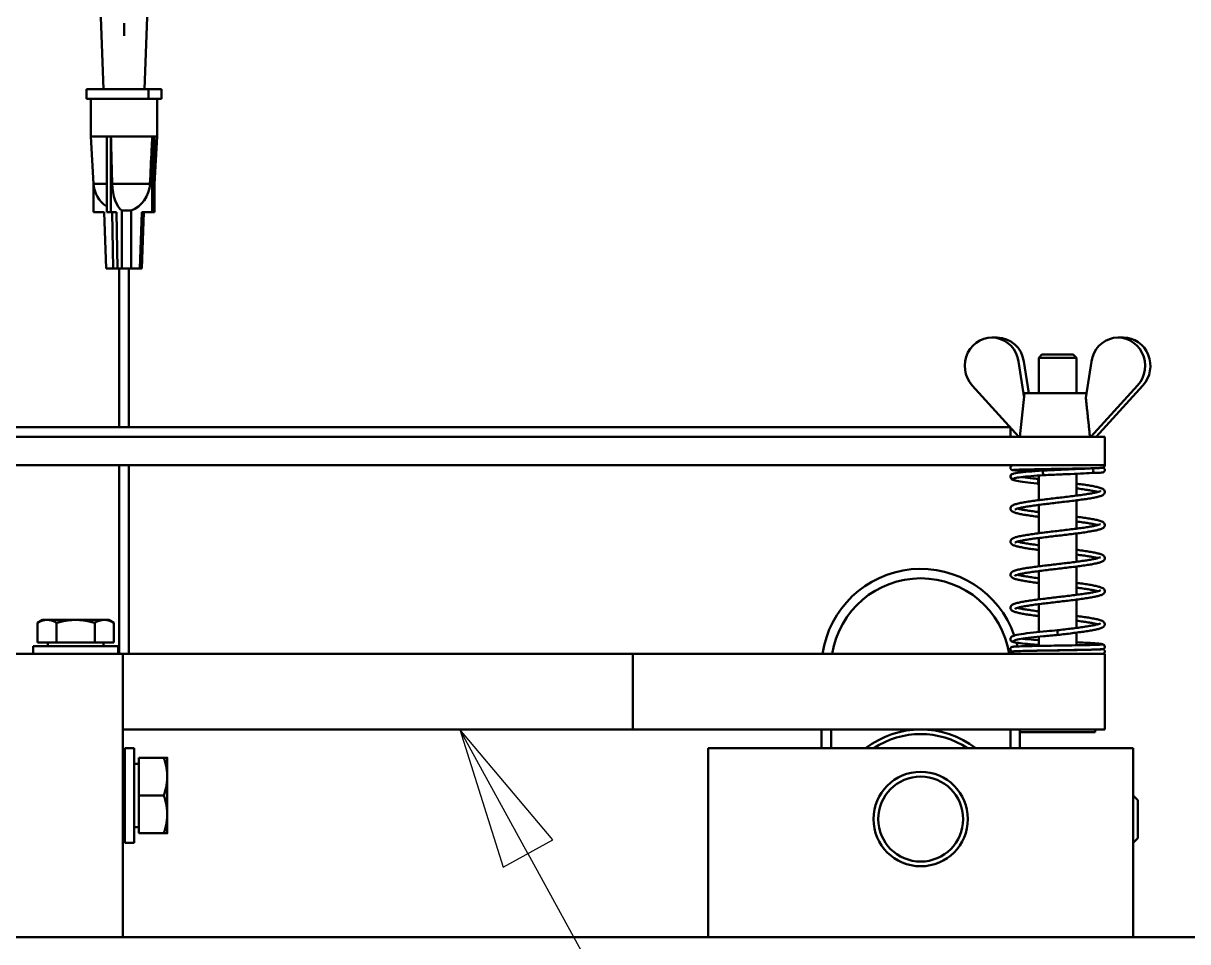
# Model space of a CAD drawing. Header units: millimetres. Extents: x -1328 to 2520, y -765 to 1782.
# Drawn here: x 613.6 to 737, y 1127.5 to 1224.7 of the extents above; entities that cross this region are included whole.
import ezdxf

# ---------------------------------------------------------------- set-up
doc = ezdxf.new("R2010")
doc.units = ezdxf.units.MM
doc.header["$LTSCALE"] = 6
doc.layers.add('Symbol (ISO)', color=7, linetype='Continuous', lineweight=25)
doc.layers.add('Visible (ISO)', color=7, linetype='Continuous', lineweight=50)

# ---------------------------------------------------------------- blocks, each defined once
blk = doc.blocks.new('Balloon1')
at = {"layer": 'Symbol (ISO)'}
for p, q in [((111.179, 189.465), (109.976, 191.657)), ((111.617, 189.706), (109.976, 191.657)), ((109.976, 191.657), (110.741, 189.225)), ((110.741, 189.225), (111.617, 189.706)), ((111.179, 189.465), (121.194, 171.218))]:
    blk.add_line(p, q, dxfattribs=at)
at = {"layer": 'Symbol (ISO)', "flags": 128}
blk.add_lwpolyline([(111.617, 189.706), (109.976, 191.657), (110.741, 189.225), (111.617, 189.706)], dxfattribs=at)
at = {"layer": 'Symbol (ISO)'}
blk.add_solid([(111.617, 189.706), (109.976, 191.657), (110.741, 189.225), (111.617, 189.706)], dxfattribs=at)

msp = doc.modelspace()

# ---------------------------------------------------------------- linework, layer by layer
at = {"layer": 'Visible (ISO)'}
for p, q in [((622.1, 1217.74), (621.84, 1225.36)), ((626.46, 1217.74), (626.72, 1225.36)), ((624.28, 1224.73), (624.28, 1223.41)), ((620.55, 1217.74), (620.3, 1217.74)), ((620.3, 1217.74), (620.3, 1216.74)), ((626.1, 1217.74), (620.55, 1217.74)), ((626.88, 1217.74), (626.1, 1217.74)), ((628.26, 1217.74), (626.88, 1217.74)), ((626.88, 1217.74), (626.88, 1216.74)), ((628.26, 1217.74), (628.26, 1216.74)), ((620.55, 1216.74), (620.3, 1216.74)), ((626.1, 1216.74), (620.55, 1216.74)), ((620.78, 1212.74), (620.78, 1216.74)), ((626.88, 1216.74), (626.1, 1216.74)), ((628.26, 1216.74), (626.88, 1216.74)), ((627.78, 1212.74), (627.78, 1216.74)), ((620.78, 1212.74), (622.45, 1212.74)), ((621.04, 1207.74), (620.78, 1212.74)), ((622.45, 1212.74), (622.45, 1204.74)), ((622.45, 1212.74), (622.67, 1212.74)), ((622.67, 1212.74), (622.89, 1212.74)), ((622.89, 1212.74), (622.9, 1212.74)), ((622.89, 1212.74), (622.89, 1204.74)), ((622.9, 1212.74), (627.27, 1212.74)), ((627.27, 1212.74), (627.27, 1212.74)), ((627.27, 1212.74), (627.27, 1204.74)), ((627.27, 1212.74), (627.39, 1212.74)), ((627.39, 1212.74), (627.5, 1212.74)), ((627.5, 1212.74), (627.5, 1204.74)), ((627.5, 1212.74), (627.78, 1212.74)), ((627.52, 1207.74), (627.78, 1212.74)), ((621.04, 1207.74), (622.45, 1207.74)), ((623.02, 1207.74), (627.03, 1207.74)), ((627.5, 1207.74), (627.52, 1207.74)), ((621.06, 1207.59), (621.06, 1204.74)), ((621.06, 1204.74), (622.17, 1204.74)), ((622.17, 1204.74), (622.39, 1198.74)), ((622.45, 1204.74), (622.89, 1204.74)), ((622.89, 1204.74), (623.47, 1204.74)), ((623.02, 1204.74), (623.14, 1198.74)), ((623.47, 1204.74), (623.58, 1198.74)), ((625.03, 1204.9), (624.06, 1204.9)), ((624.06, 1204.9), (624.06, 1198.74)), ((625.03, 1204.9), (625.03, 1198.74)), ((626.16, 1204.74), (625.94, 1198.74)), ((627.27, 1204.74), (626.16, 1204.74)), ((626.39, 1204.74), (626.17, 1198.74)), ((627.27, 1204.74), (627.5, 1204.74)), ((623.14, 1198.74), (622.39, 1198.74)), ((623.14, 1198.74), (623.58, 1198.74)), ((624.06, 1198.74), (623.58, 1198.74)), ((623.78, 1198.74), (623.78, 1181.94)), ((624.06, 1198.74), (625.03, 1198.74)), ((624.78, 1198.74), (624.78, 1181.94)), ((625.03, 1198.74), (625.94, 1198.74)), ((625.94, 1198.74), (626.17, 1198.74)), ((716.78, 1191.44), (716.22, 1191.44)), ((729.59, 1191.44), (730.15, 1191.44)), ((721.53, 1189.64), (721.18, 1189.29)), ((725.18, 1189.29), (721.18, 1189.29)), ((721.18, 1185.54), (721.18, 1189.29)), ((721.53, 1189.64), (724.83, 1189.64)), ((724.83, 1189.64), (725.18, 1189.29)), ((725.18, 1185.54), (725.18, 1189.29)), ((719.05, 1188.91), (719.63, 1185.06)), ((720.12, 1185.54), (719.61, 1188.91)), ((726.76, 1188.91), (726.17, 1185.06)), ((719.08, 1180.94), (714.14, 1186.37)), ((719.68, 1185.54), (719.18, 1180.94)), ((726.24, 1185.54), (719.68, 1185.54)), ((726.72, 1180.94), (731.66, 1186.37)), ((732.22, 1186.37), (727.28, 1180.94)), ((508.19, 1181.94), (718.17, 1181.94)), ((718.18, 1180.94), (718.18, 1181.93)), ((498.18, 1180.94), (728.18, 1180.94)), ((728.18, 1177.94), (728.18, 1180.94)), ((498.18, 1177.94), (728.18, 1177.94)), ((623.78, 1177.94), (623.78, 1157.94)), ((624.78, 1177.94), (624.78, 1157.94)), ((721.18, 1177.33), (721.18, 1177.5)), ((725.18, 1177.51), (725.18, 1177.57)), ((725.18, 1174.7), (725.18, 1177.01)), ((721.18, 1174.22), (721.18, 1176.82)), ((721.18, 1170.71), (721.18, 1173.71)), ((725.18, 1171.2), (725.18, 1174.2)), ((725.18, 1167.7), (725.18, 1170.69)), ((721.18, 1167.21), (721.18, 1170.21)), ((725.18, 1164.19), (725.18, 1167.19)), ((721.18, 1163.71), (721.18, 1166.71)), ((725.18, 1160.69), (725.18, 1163.69)), ((721.18, 1160.25), (721.18, 1163.2)), ((615.66, 1161.54), (615.12, 1161.23)), ((615.12, 1159.14), (615.12, 1161.23)), ((616.13, 1161.54), (615.66, 1161.54)), ((619.16, 1161.54), (616.13, 1161.54)), ((617.14, 1159.14), (617.14, 1161.23)), ((622.19, 1161.54), (619.16, 1161.54)), ((621.18, 1159.14), (621.18, 1161.23)), ((622.66, 1161.54), (622.19, 1161.54)), ((622.66, 1161.54), (623.2, 1161.23)), ((623.2, 1159.14), (623.2, 1161.23)), ((721.18, 1158.78), (721.18, 1159.75)), ((723.15, 1160.44), (723.18, 1160.19)), ((723.18, 1160.19), (723.21, 1159.94)), ((725.18, 1158.85), (725.18, 1160.18)), ((623.66, 1158.74), (614.66, 1158.74)), ((614.66, 1158.74), (614.66, 1157.94)), ((617.14, 1159.14), (615.12, 1159.14)), ((616.21, 1159.14), (616.21, 1158.74)), ((621.18, 1159.14), (617.14, 1159.14)), ((623.2, 1159.14), (621.18, 1159.14)), ((622.11, 1159.14), (622.11, 1158.74)), ((623.66, 1158.74), (623.66, 1157.94)), ((725.18, 1158.35), (725.18, 1158.35)), ((624.16, 1157.94), (594.16, 1157.94)), ((624.16, 1157.94), (678.18, 1157.94)), ((624.16, 1127.94), (624.16, 1157.94)), ((678.18, 1157.94), (678.18, 1149.94)), ((678.18, 1157.94), (728.18, 1157.94)), ((721.18, 1158.28), (721.18, 1158.28)), ((728.18, 1149.94), (728.18, 1157.94)), ((678.18, 1149.94), (624.16, 1149.94)), ((678.18, 1149.94), (728.18, 1149.94)), ((698.18, 1149.94), (698.18, 1147.94)), ((699.18, 1147.94), (699.18, 1149.94)), ((718.18, 1149.94), (718.18, 1147.94)), ((719.18, 1149.64), (719.18, 1149.94)), ((727.18, 1149.64), (727.18, 1149.94)), ((727.18, 1149.64), (719.18, 1149.64)), ((719.18, 1147.94), (719.18, 1149.64)), ((624.36, 1137.94), (624.36, 1147.94)), ((625.36, 1147.94), (624.36, 1147.94)), ((625.36, 1137.94), (625.36, 1147.94)), ((686.18, 1147.94), (686.18, 1127.94)), ((731.18, 1147.94), (686.18, 1147.94)), ((731.18, 1127.94), (731.18, 1147.94)), ((625.86, 1146.29), (625.36, 1146.29)), ((625.86, 1146.94), (628.5, 1146.94)), ((625.86, 1142.94), (625.86, 1146.94)), ((628.86, 1144.94), (628.86, 1146.94)), ((624.36, 1145.22), (624.16, 1145.22)), ((628.86, 1140.94), (628.86, 1144.94)), ((625.86, 1138.94), (625.86, 1142.94)), ((625.86, 1142.94), (628.5, 1142.94)), ((731.67, 1142.45), (731.18, 1142.94)), ((731.67, 1142.45), (731.67, 1138.43)), ((624.36, 1140.66), (624.16, 1140.66)), ((628.86, 1138.94), (628.86, 1140.94)), ((625.86, 1139.59), (625.36, 1139.59)), ((625.86, 1138.94), (628.5, 1138.94)), ((625.36, 1137.94), (624.36, 1137.94)), ((731.67, 1138.43), (731.18, 1137.94)), ((421.18, 1127.94), (841.18, 1127.94))]:
    msp.add_line(p, q, dxfattribs=at)
for radius in [5, 4.5]:
    msp.add_circle((708.68, 1140.44), radius, dxfattribs=at)
for centre, radius, start, end in [((624.28, 1207.99), 3.25, 184.3692, 235.6795), ((624.28, 1207.99), 3.25, 353, 355.6308), ((708.68, 1156.44), 10.5, 19.1458, 171.7868), ((708.68, 1156.44), 9.5, 9.0847, 170.9153), ((708.68, 1156.44), 10.5, 12.5747, 14.781), ((708.68, 1140.44), 9.5, 52.1364, 127.8636), ((708.68, 1140.44), 9, 56.4427, 123.5573)]:
    msp.add_arc(centre, radius, start, end, dxfattribs=at)
for centre, major_axis, ratio, start_param, end_param in [((624.5, 1207.99), (0, -3.24), 0.459695, 4.788874, 5.979491), ((624.17, 1207.99), (0, -3.24), 0.888077, 0.303695, 1.494311), ((716.22, 1188.44), (0, 3), 0.95499, 4.870421, 8.614994), ((716.78, 1188.44), (0, 3), 0.95499, 4.870421, 6.283185), ((729.59, 1188.44), (0, 3), 0.95499, 3.951376, 7.69595), ((730.15, 1188.44), (0, 3), 0.95499, 3.951376, 6.283185), ((718.45, 1176.74), (-0.21, 0.135), 0.990356, 6.025204, 6.858199), ((721.7, 1177.11), (-0.031, 0.248), 0.309856, 6.258724, 7.815713), ((721.7, 1177.11), (0.031, -0.248), 0.309856, 4.67412, 6.258688), ((726.78, 1177.35), (-0.044, 0.246), 0.753203, 4.577554, 6.196952), ((726.78, 1177.35), (0.044, -0.246), 0.753203, 6.197394, 7.719147), ((718.45, 1176.74), (0.21, -0.135), 0.990356, 3.716606, 5.905822), ((721.04, 1176.22), (-0.033, -0.248), 0.44813, 0.012434, 1.62968), ((721.04, 1176.22), (0.033, 0.248), 0.44813, 4.771272, 6.29568), ((718.43, 1159.5), (-0.25, 0), 0.993179, 0, 2.565829), ((727.93, 1158.69), (0.25, 0), 0.993179, 0, 1.893531)]:
    msp.add_ellipse(centre, major_axis=major_axis, ratio=ratio, start_param=start_param, end_param=end_param, dxfattribs=at)
for points, knots in [([(622.9, 1212.74), (622.91, 1212.28), (622.92, 1211.81), (622.93, 1211.35), (622.96, 1210.15), (622.99, 1208.94), (623.02, 1207.74)], [0.005839192, 0.005839192, 0.005839192, 0.005839192, 0.007232667, 0.007232667, 0.007232667, 0.010846092, 0.010846092, 0.010846092, 0.010846092]), ([(627.27, 1212.74), (627.24, 1212.28), (627.22, 1211.81), (627.2, 1211.35), (627.14, 1210.15), (627.09, 1208.94), (627.03, 1207.74)], [0.005839192, 0.005839192, 0.005839192, 0.005839192, 0.007232667, 0.007232667, 0.007232667, 0.010846092, 0.010846092, 0.010846092, 0.010846092]), ([(721.07, 1177.32), (721.02, 1177.32), (720.96, 1177.32), (720.46, 1177.33), (720.05, 1177.34), (719.36, 1177.35), (719.07, 1177.36), (718.64, 1177.38), (718.51, 1177.39), (718.41, 1177.4), (718.4, 1177.4), (718.37, 1177.41), (718.36, 1177.42), (718.34, 1177.42), (718.32, 1177.43), (718.29, 1177.45), (718.28, 1177.45), (718.26, 1177.47), (718.24, 1177.49), (718.22, 1177.53), (718.21, 1177.55), (718.19, 1177.59), (718.18, 1177.62), (718.18, 1177.68), (718.19, 1177.7), (718.2, 1177.76), (718.22, 1177.78), (718.25, 1177.82), (718.26, 1177.84), (718.3, 1177.87), (718.31, 1177.87), (718.34, 1177.89), (718.35, 1177.89), (718.37, 1177.9), (718.38, 1177.9), (718.41, 1177.91), (718.42, 1177.91), (718.48, 1177.92), (718.53, 1177.92), (718.69, 1177.93), (718.8, 1177.94), (718.93, 1177.94)], [0.7361192, 0.7361192, 0.7361192, 0.7361192, 0.7549023, 0.7549023, 0.9064575, 0.9064575, 1.0583055, 1.0583055, 1.2111564, 1.2111564, 1.2346725, 1.2346725, 1.2429791, 1.2429791, 1.2525513, 1.2525513, 1.2571425, 1.2571425, 1.2646977, 1.2646977, 1.2724101, 1.2724101, 1.2809383, 1.2809383, 1.2896301, 1.2896301, 1.298319, 1.298319, 1.3068311, 1.3068311, 1.3144528, 1.3144528, 1.321992, 1.321992, 1.3332205, 1.3332205, 1.3585894, 1.3585894, 1.4347143, 1.4347143, 1.5210798, 1.5210798, 1.5210798, 1.5210798]), ([(721.01, 1175.97), (720.54, 1176.02), (720.11, 1176.07), (719.39, 1176.17), (719.08, 1176.21), (718.61, 1176.31), (718.46, 1176.34), (718.27, 1176.49), (718.22, 1176.54), (718.18, 1176.66), (718.18, 1176.7), (718.19, 1176.79), (718.21, 1176.84), (718.24, 1176.88), (718.25, 1176.89), (718.25, 1176.89)], [0, 0, 0, 0, 0.156662, 0.156662, 0.3114195, 0.3114195, 0.4716235, 0.4716235, 0.5208386, 0.5208386, 0.54123, 0.54123, 0.5705459, 0.5705459, 0.5761668, 0.5761668, 0.5761668, 0.5761668]), ([(718.28, 1176.92), (718.31, 1176.95), (718.35, 1176.97), (718.44, 1177.01), (718.49, 1177.03), (718.77, 1177.1), (719.11, 1177.14), (719.91, 1177.22), (720.34, 1177.26), (721.09, 1177.32), (721.38, 1177.34), (721.67, 1177.36)], [0, 0, 0, 0, 0.0361494, 0.0361494, 0.1025511, 0.1025511, 0.3052277, 0.3052277, 0.4702619, 0.4702619, 0.5632656, 0.5632656, 0.5632656, 0.5632656]), ([(728.18, 1177.94), (728.18, 1177.91), (728.18, 1177.88), (728.17, 1177.83), (728.16, 1177.8), (728.13, 1177.76), (728.12, 1177.74), (728.08, 1177.71), (728.07, 1177.7), (728.04, 1177.68), (728.03, 1177.68), (728.01, 1177.67), (728, 1177.66), (727.97, 1177.66), (727.96, 1177.66), (727.92, 1177.65), (727.88, 1177.64), (727.71, 1177.63), (727.48, 1177.62), (726.89, 1177.6), (726.52, 1177.59), (725.7, 1177.58), (725.24, 1177.57), (724.29, 1177.55), (723.78, 1177.54), (722.77, 1177.53), (722.26, 1177.52), (721.29, 1177.5), (720.83, 1177.49), (720.01, 1177.47), (719.64, 1177.47), (719.05, 1177.45), (718.82, 1177.44), (718.6, 1177.43), (718.55, 1177.42), (718.51, 1177.42), (718.5, 1177.42), (718.5, 1177.42), (718.5, 1177.42), (718.5, 1177.42)], [0, 0, 0, 0, 0.008919, 0.008919, 0.017601, 0.017601, 0.026222, 0.026222, 0.034184, 0.034184, 0.041471, 0.041471, 0.050945, 0.050945, 0.069575, 0.069575, 0.12538, 0.12538, 0.295147, 0.295147, 0.453833, 0.453833, 0.605882, 0.605882, 0.757548, 0.757548, 0.909018, 0.909018, 1.060355, 1.060355, 1.211512, 1.211512, 1.362227, 1.362227, 1.431226, 1.431226, 1.463716, 1.463716, 1.463774, 1.463774, 1.463774, 1.463774]), ([(721.73, 1176.86), (721.24, 1176.83), (720.77, 1176.8), (719.96, 1176.73), (719.6, 1176.69), (719.04, 1176.63), (718.82, 1176.59), (718.65, 1176.55), (718.62, 1176.54), (718.59, 1176.54), (718.59, 1176.53), (718.59, 1176.53)], [0.000067, 0.000067, 0.000067, 0.000067, 0.1541718, 0.1541718, 0.3051193, 0.3051193, 0.4543252, 0.4543252, 0.5040846, 0.5040846, 0.5277864, 0.5277864, 0.5277864, 0.5277864]), ([(721.67, 1177.36), (722.16, 1177.38), (722.68, 1177.4), (723.7, 1177.45), (724.21, 1177.47), (725.17, 1177.51), (725.63, 1177.53), (726.29, 1177.57), (726.54, 1177.58), (726.76, 1177.6)], [0, 0, 0, 0, 0.1546781, 0.1546781, 0.3063676, 0.3063676, 0.4578118, 0.4578118, 0.557521, 0.557521, 0.557521, 0.557521]), ([(726.81, 1177.1), (726.47, 1177.08), (726.06, 1177.06), (725.18, 1177.01), (724.69, 1176.99), (723.7, 1176.95), (723.18, 1176.93), (722.35, 1176.89), (722.04, 1176.88), (721.73, 1176.86)], [0, 0, 0, 0, 0.1566275, 0.1566275, 0.309465, 0.309465, 0.4615136, 0.4615136, 0.5582985, 0.5582985, 0.5582985, 0.5582985]), ([(726.76, 1177.6), (727.1, 1177.6), (727.37, 1177.61), (727.66, 1177.63), (727.73, 1177.63), (727.82, 1177.64), (727.85, 1177.64), (727.87, 1177.64), (727.87, 1177.64), (727.87, 1177.64)], [0, 0, 0, 0, 0.153216, 0.153216, 0.2271066, 0.2271066, 0.2798413, 0.2798413, 0.2932637, 0.2932637, 0.2932637, 0.2932637]), ([(727.96, 1177.66), (727.96, 1177.66), (727.96, 1177.65), (727.97, 1177.65), (727.98, 1177.65), (728.01, 1177.64), (728.02, 1177.64), (728.05, 1177.62), (728.06, 1177.62), (728.09, 1177.6), (728.11, 1177.58), (728.14, 1177.55), (728.15, 1177.53), (728.17, 1177.48), (728.18, 1177.46), (728.18, 1177.4), (728.18, 1177.37), (728.17, 1177.32), (728.16, 1177.29), (728.13, 1177.25), (728.11, 1177.23), (728.08, 1177.2), (728.06, 1177.19), (728.04, 1177.18), (728.02, 1177.17), (728, 1177.16), (727.99, 1177.16), (727.97, 1177.15), (727.96, 1177.15), (727.91, 1177.14), (727.87, 1177.14), (727.66, 1177.13), (727.38, 1177.11), (726.94, 1177.1), (726.87, 1177.1), (726.81, 1177.1)], [0.1776198, 0.1776198, 0.1776198, 0.1776198, 0.1786496, 0.1786496, 0.1949346, 0.1949346, 0.2052324, 0.2052324, 0.2115274, 0.2115274, 0.2193907, 0.2193907, 0.22723, 0.22723, 0.2355852, 0.2355852, 0.2442583, 0.2442583, 0.2529403, 0.2529403, 0.2615319, 0.2615319, 0.2694048, 0.2694048, 0.2772309, 0.2772309, 0.287125, 0.287125, 0.307946, 0.307946, 0.3703435, 0.3703435, 0.5609605, 0.5609605, 0.5905693, 0.5905693, 0.5905693, 0.5905693]), ([(718.64, 1173.22), (718.64, 1173.22), (718.66, 1173.23), (718.72, 1173.26), (718.77, 1173.28), (718.89, 1173.32), (718.98, 1173.34), (719.18, 1173.39), (719.31, 1173.42), (719.59, 1173.48), (719.75, 1173.51), (720.1, 1173.56), (720.3, 1173.59), (720.7, 1173.65), (720.92, 1173.68), (721.37, 1173.74), (721.61, 1173.77), (722.1, 1173.83), (722.34, 1173.86), (722.85, 1173.92), (723.1, 1173.95), (723.61, 1174.01), (723.87, 1174.04), (724.37, 1174.1), (724.62, 1174.13), (725.1, 1174.19), (725.33, 1174.22), (725.78, 1174.28), (726, 1174.31), (726.4, 1174.37), (726.59, 1174.4), (726.95, 1174.46), (727.11, 1174.49), (727.4, 1174.56), (727.53, 1174.59), (727.77, 1174.67), (727.87, 1174.7), (728.02, 1174.79), (728.07, 1174.82), (728.14, 1174.92), (728.16, 1174.96), (728.19, 1175.08), (728.18, 1175.16), (728.12, 1175.28), (728.08, 1175.32), (727.99, 1175.4), (727.93, 1175.43), (727.81, 1175.49), (727.74, 1175.51), (727.54, 1175.58), (727.39, 1175.61), (727.07, 1175.68), (726.9, 1175.71), (726.53, 1175.78), (726.34, 1175.81), (725.92, 1175.87), (725.7, 1175.9), (725.38, 1175.94), (725.28, 1175.96), (725.18, 1175.97)], [23.70265, 23.70265, 23.70265, 23.70265, 23.817695, 23.817695, 23.927924, 23.927924, 24.062491, 24.062491, 24.210809, 24.210809, 24.365496, 24.365496, 24.523133, 24.523133, 24.682252, 24.682252, 24.8422, 24.8422, 25.002666, 25.002666, 25.163506, 25.163506, 25.324665, 25.324665, 25.486157, 25.486157, 25.64807, 25.64807, 25.810617, 25.810617, 25.974265, 25.974265, 26.140143, 26.140143, 26.311537, 26.311537, 26.501997, 26.501997, 26.614422, 26.614422, 26.67648, 26.67648, 26.756186, 26.756186, 26.846552, 26.846552, 26.966991, 26.966991, 27.086682, 27.086682, 27.279101, 27.279101, 27.449868, 27.449868, 27.615423, 27.615423, 27.778903, 27.778903, 27.847138, 27.847138, 27.847138, 27.847138]), ([(719.41, 1176.67), (719.45, 1176.67), (719.48, 1176.66), (719.8, 1176.61), (720.16, 1176.57), (720.72, 1176.51), (720.89, 1176.49), (721.07, 1176.47)], [0.3431768, 0.3431768, 0.3431768, 0.3431768, 0.3593349, 0.3593349, 0.5025115, 0.5025115, 0.5625477, 0.5625477, 0.5625477, 0.5625477]), ([(721.18, 1172.45), (721.06, 1172.46), (720.93, 1172.48), (720.58, 1172.53), (720.37, 1172.56), (719.96, 1172.62), (719.77, 1172.65), (719.42, 1172.71), (719.26, 1172.74), (718.96, 1172.81), (718.83, 1172.84), (718.59, 1172.91), (718.49, 1172.95), (718.35, 1173.04), (718.3, 1173.07), (718.23, 1173.17), (718.2, 1173.21), (718.18, 1173.33), (718.19, 1173.41), (718.24, 1173.53), (718.28, 1173.57), (718.38, 1173.65), (718.43, 1173.68), (718.56, 1173.73), (718.62, 1173.76), (718.83, 1173.82), (718.97, 1173.86), (719.3, 1173.93), (719.47, 1173.96), (719.83, 1174.03), (720.03, 1174.06), (720.44, 1174.12), (720.66, 1174.15), (721.12, 1174.21), (721.36, 1174.24), (721.84, 1174.3), (722.09, 1174.33), (722.6, 1174.39), (722.85, 1174.42), (723.36, 1174.48), (723.62, 1174.51), (724.12, 1174.57), (724.37, 1174.6), (724.85, 1174.66), (725.09, 1174.69), (725.54, 1174.75), (725.75, 1174.78), (726.16, 1174.84), (726.35, 1174.87), (726.69, 1174.92), (726.85, 1174.95), (727.13, 1175.01), (727.25, 1175.04), (727.46, 1175.09), (727.54, 1175.12), (727.66, 1175.16), (727.69, 1175.18), (727.72, 1175.19), (727.72, 1175.2), (727.72, 1175.2)], [22.418344, 22.418344, 22.418344, 22.418344, 22.506486, 22.506486, 22.669033, 22.669033, 22.83268, 22.83268, 22.998559, 22.998559, 23.169953, 23.169953, 23.360416, 23.360416, 23.472833, 23.472833, 23.534889, 23.534889, 23.614594, 23.614594, 23.704961, 23.704961, 23.825402, 23.825402, 23.945092, 23.945092, 24.13751, 24.13751, 24.308278, 24.308278, 24.473832, 24.473832, 24.637313, 24.637313, 24.799764, 24.799764, 24.961616, 24.961616, 25.123061, 25.123061, 25.284179, 25.284179, 25.444974, 25.444974, 25.605381, 25.605381, 25.765237, 25.765237, 25.924195, 25.924195, 26.081502, 26.081502, 26.235396, 26.235396, 26.381396, 26.381396, 26.508194, 26.508194, 26.562832, 26.562832, 26.562832, 26.562832]), ([(727.43, 1175.08), (727.39, 1175.1), (727.34, 1175.11), (727.18, 1175.15), (727.06, 1175.17), (726.77, 1175.23), (726.61, 1175.26), (726.26, 1175.31), (726.07, 1175.34), (725.66, 1175.4), (725.44, 1175.43), (725.21, 1175.46), (725.19, 1175.46), (725.18, 1175.47)], [27.1352239, 27.1352239, 27.1352239, 27.1352239, 27.2040889, 27.2040889, 27.3524068, 27.3524068, 27.5070941, 27.5070941, 27.6647306, 27.6647306, 27.8238504, 27.8238504, 27.8322413, 27.8322413, 27.8322413, 27.8322413]), ([(721.18, 1172.95), (721.14, 1172.96), (721.1, 1172.96), (720.83, 1173), (720.61, 1173.03), (720.21, 1173.09), (720.02, 1173.12), (719.67, 1173.17), (719.51, 1173.2), (719.23, 1173.26), (719.11, 1173.29), (718.98, 1173.32), (718.96, 1173.33), (718.94, 1173.33)], [22.4332413, 22.4332413, 22.4332413, 22.4332413, 22.4637753, 22.4637753, 22.6236316, 22.6236316, 22.7825898, 22.7825898, 22.9398966, 22.9398966, 23.0937911, 23.0937911, 23.1302577, 23.1302577, 23.1302577, 23.1302577]), ([(718.64, 1169.72), (718.64, 1169.71), (718.66, 1169.73), (718.72, 1169.76), (718.77, 1169.78), (718.89, 1169.82), (718.98, 1169.84), (719.18, 1169.89), (719.31, 1169.92), (719.59, 1169.97), (719.75, 1170), (720.1, 1170.06), (720.29, 1170.09), (720.7, 1170.15), (720.92, 1170.18), (721.37, 1170.23), (721.61, 1170.26), (722.09, 1170.32), (722.34, 1170.35), (722.85, 1170.41), (723.1, 1170.44), (723.61, 1170.5), (723.87, 1170.53), (724.37, 1170.59), (724.62, 1170.62), (725.1, 1170.68), (725.33, 1170.71), (725.78, 1170.77), (726, 1170.8), (726.4, 1170.87), (726.59, 1170.9), (726.95, 1170.96), (727.11, 1170.99), (727.4, 1171.05), (727.53, 1171.09), (727.77, 1171.16), (727.87, 1171.2), (728.02, 1171.28), (728.07, 1171.32), (728.14, 1171.41), (728.16, 1171.46), (728.19, 1171.58), (728.18, 1171.65), (728.12, 1171.78), (728.08, 1171.82), (727.99, 1171.9), (727.93, 1171.93), (727.81, 1171.98), (727.74, 1172.01), (727.54, 1172.07), (727.39, 1172.11), (727.07, 1172.18), (726.9, 1172.21), (726.53, 1172.27), (726.34, 1172.31), (725.92, 1172.37), (725.7, 1172.4), (725.38, 1172.44), (725.28, 1172.45), (725.18, 1172.47)], [17.419465, 17.419465, 17.419465, 17.419465, 17.534481, 17.534481, 17.644702, 17.644702, 17.779264, 17.779264, 17.927579, 17.927579, 18.082265, 18.082265, 18.239901, 18.239901, 18.39902, 18.39902, 18.558968, 18.558968, 18.719434, 18.719434, 18.880273, 18.880273, 19.041432, 19.041432, 19.202924, 19.202924, 19.364837, 19.364837, 19.527384, 19.527384, 19.691031, 19.691031, 19.856908, 19.856908, 20.028299, 20.028299, 20.218749, 20.218749, 20.331217, 20.331217, 20.393288, 20.393288, 20.472995, 20.472995, 20.563359, 20.563359, 20.683785, 20.683785, 20.803481, 20.803481, 20.995903, 20.995903, 21.166671, 21.166671, 21.332226, 21.332226, 21.495707, 21.495707, 21.563953, 21.563953, 21.563953, 21.563953]), ([(727.43, 1171.58), (727.39, 1171.59), (727.34, 1171.6), (727.18, 1171.64), (727.06, 1171.67), (726.77, 1171.72), (726.61, 1171.75), (726.26, 1171.81), (726.07, 1171.84), (725.66, 1171.9), (725.44, 1171.93), (725.21, 1171.96), (725.19, 1171.96), (725.18, 1171.96)], [20.8520386, 20.8520386, 20.8520386, 20.8520386, 20.920906, 20.920906, 21.0692241, 21.0692241, 21.2239114, 21.2239114, 21.381548, 21.381548, 21.5406678, 21.5406678, 21.549056, 21.549056, 21.549056, 21.549056]), ([(721.18, 1168.94), (721.06, 1168.96), (720.93, 1168.98), (720.58, 1169.02), (720.37, 1169.05), (719.96, 1169.11), (719.77, 1169.14), (719.42, 1169.21), (719.26, 1169.24), (718.96, 1169.3), (718.83, 1169.34), (718.59, 1169.41), (718.49, 1169.45), (718.35, 1169.53), (718.3, 1169.57), (718.23, 1169.66), (718.2, 1169.7), (718.18, 1169.82), (718.19, 1169.9), (718.24, 1170.03), (718.28, 1170.07), (718.38, 1170.15), (718.43, 1170.18), (718.56, 1170.23), (718.62, 1170.26), (718.83, 1170.32), (718.97, 1170.36), (719.3, 1170.43), (719.47, 1170.46), (719.83, 1170.52), (720.03, 1170.55), (720.44, 1170.61), (720.66, 1170.65), (721.12, 1170.71), (721.36, 1170.74), (721.84, 1170.8), (722.09, 1170.83), (722.6, 1170.89), (722.85, 1170.92), (723.36, 1170.98), (723.62, 1171.01), (724.12, 1171.07), (724.37, 1171.1), (724.85, 1171.16), (725.09, 1171.19), (725.54, 1171.25), (725.75, 1171.27), (726.16, 1171.33), (726.35, 1171.36), (726.69, 1171.42), (726.85, 1171.45), (727.13, 1171.51), (727.25, 1171.53), (727.46, 1171.59), (727.54, 1171.61), (727.66, 1171.66), (727.69, 1171.67), (727.72, 1171.69), (727.72, 1171.69), (727.72, 1171.69)], [16.135159, 16.135159, 16.135159, 16.135159, 16.223329, 16.223329, 16.385876, 16.385876, 16.549524, 16.549524, 16.715403, 16.715403, 16.886799, 16.886799, 17.077268, 17.077268, 17.18966, 17.18966, 17.251708, 17.251708, 17.331412, 17.331412, 17.42178, 17.42178, 17.542229, 17.542229, 17.661917, 17.661917, 17.854332, 17.854332, 18.025099, 18.025099, 18.190653, 18.190653, 18.354134, 18.354134, 18.516585, 18.516585, 18.678437, 18.678437, 18.839883, 18.839883, 19.001001, 19.001001, 19.161795, 19.161795, 19.322202, 19.322202, 19.482059, 19.482059, 19.641017, 19.641017, 19.798323, 19.798323, 19.952217, 19.952217, 20.098217, 20.098217, 20.225014, 20.225014, 20.279647, 20.279647, 20.279647, 20.279647]), ([(721.18, 1169.45), (721.14, 1169.45), (721.1, 1169.46), (720.83, 1169.49), (720.61, 1169.52), (720.21, 1169.58), (720.02, 1169.61), (719.67, 1169.67), (719.51, 1169.7), (719.23, 1169.75), (719.11, 1169.78), (718.98, 1169.82), (718.96, 1169.82), (718.94, 1169.83)], [16.150056, 16.150056, 16.150056, 16.150056, 16.1804752, 16.1804752, 16.3403321, 16.3403321, 16.4992911, 16.4992911, 16.6565995, 16.6565995, 16.8104976, 16.8104976, 16.8470723, 16.8470723, 16.8470723, 16.8470723]), ([(718.64, 1166.21), (718.64, 1166.21), (718.66, 1166.23), (718.72, 1166.26), (718.77, 1166.27), (718.89, 1166.31), (718.98, 1166.34), (719.18, 1166.39), (719.31, 1166.41), (719.59, 1166.47), (719.75, 1166.5), (720.1, 1166.55), (720.29, 1166.58), (720.7, 1166.64), (720.92, 1166.67), (721.37, 1166.73), (721.61, 1166.76), (722.09, 1166.82), (722.34, 1166.85), (722.85, 1166.91), (723.1, 1166.94), (723.61, 1167), (723.86, 1167.03), (724.37, 1167.09), (724.61, 1167.12), (725.1, 1167.18), (725.33, 1167.21), (725.78, 1167.27), (725.99, 1167.3), (726.4, 1167.36), (726.59, 1167.39), (726.94, 1167.45), (727.11, 1167.49), (727.4, 1167.55), (727.53, 1167.58), (727.77, 1167.66), (727.87, 1167.7), (728.02, 1167.78), (728.07, 1167.81), (728.14, 1167.91), (728.16, 1167.95), (728.19, 1168.07), (728.18, 1168.15), (728.12, 1168.27), (728.08, 1168.32), (727.99, 1168.39), (727.93, 1168.42), (727.81, 1168.48), (727.74, 1168.5), (727.54, 1168.57), (727.39, 1168.6), (727.07, 1168.67), (726.9, 1168.71), (726.53, 1168.77), (726.34, 1168.8), (725.92, 1168.86), (725.7, 1168.89), (725.38, 1168.94), (725.28, 1168.95), (725.18, 1168.96)], [11.13628, 11.13628, 11.13628, 11.13628, 11.25101, 11.25101, 11.361146, 11.361146, 11.495651, 11.495651, 11.643938, 11.643938, 11.798611, 11.798611, 11.956241, 11.956241, 12.115357, 12.115357, 12.275303, 12.275303, 12.435768, 12.435768, 12.596606, 12.596606, 12.757764, 12.757764, 12.919255, 12.919255, 13.081167, 13.081167, 13.243711, 13.243711, 13.407354, 13.407354, 13.573221, 13.573221, 13.744585, 13.744585, 13.934923, 13.934923, 14.047824, 14.047824, 14.110033, 14.110033, 14.189758, 14.189758, 14.280091, 14.280091, 14.400387, 14.400387, 14.520132, 14.520132, 14.712592, 14.712592, 14.883366, 14.883366, 15.048923, 15.048923, 15.212405, 15.212405, 15.280767, 15.280767, 15.280767, 15.280767]), ([(727.43, 1168.08), (727.39, 1168.09), (727.34, 1168.1), (727.18, 1168.14), (727.06, 1168.17), (726.77, 1168.22), (726.61, 1168.25), (726.26, 1168.31), (726.07, 1168.34), (725.66, 1168.39), (725.44, 1168.42), (725.21, 1168.45), (725.19, 1168.46), (725.18, 1168.46)], [14.5688533, 14.5688533, 14.5688533, 14.5688533, 14.6377461, 14.6377461, 14.7860658, 14.7860658, 14.9407539, 14.9407539, 15.0983908, 15.0983908, 15.2575108, 15.2575108, 15.2658707, 15.2658707, 15.2658707, 15.2658707]), ([(721.18, 1165.44), (721.05, 1165.46), (720.93, 1165.47), (720.58, 1165.52), (720.37, 1165.55), (719.96, 1165.61), (719.77, 1165.64), (719.42, 1165.7), (719.26, 1165.73), (718.96, 1165.8), (718.83, 1165.83), (718.59, 1165.91), (718.49, 1165.94), (718.35, 1166.03), (718.3, 1166.06), (718.23, 1166.16), (718.2, 1166.2), (718.18, 1166.32), (718.19, 1166.4), (718.24, 1166.52), (718.28, 1166.56), (718.38, 1166.64), (718.43, 1166.67), (718.56, 1166.73), (718.62, 1166.75), (718.83, 1166.82), (718.97, 1166.85), (719.3, 1166.92), (719.47, 1166.96), (719.83, 1167.02), (720.03, 1167.05), (720.44, 1167.11), (720.66, 1167.14), (721.12, 1167.2), (721.36, 1167.23), (721.84, 1167.29), (722.09, 1167.32), (722.6, 1167.38), (722.85, 1167.41), (723.36, 1167.47), (723.62, 1167.5), (724.12, 1167.56), (724.37, 1167.59), (724.85, 1167.65), (725.09, 1167.68), (725.54, 1167.74), (725.75, 1167.77), (726.16, 1167.83), (726.35, 1167.86), (726.69, 1167.92), (726.85, 1167.95), (727.13, 1168), (727.25, 1168.03), (727.46, 1168.08), (727.54, 1168.11), (727.66, 1168.15), (727.69, 1168.17), (727.72, 1168.19), (727.72, 1168.19), (727.72, 1168.19)], [9.851974, 9.851974, 9.851974, 9.851974, 9.940445, 9.940445, 10.102994, 10.102994, 10.266645, 10.266645, 10.432529, 10.432529, 10.603942, 10.603942, 10.794481, 10.794481, 10.906598, 10.906598, 10.968565, 10.968565, 11.048258, 11.048258, 11.138645, 11.138645, 11.259172, 11.259172, 11.37883, 11.37883, 11.571223, 11.571223, 11.741986, 11.741986, 11.907539, 11.907539, 12.071019, 12.071019, 12.23347, 12.23347, 12.395322, 12.395322, 12.556767, 12.556767, 12.717885, 12.717885, 12.878679, 12.878679, 13.039086, 13.039086, 13.198942, 13.198942, 13.3579, 13.3579, 13.515205, 13.515205, 13.669097, 13.669097, 13.815092, 13.815092, 13.941876, 13.941876, 13.996462, 13.996462, 13.996462, 13.996462]), ([(721.18, 1165.94), (721.14, 1165.95), (721.1, 1165.95), (720.83, 1165.99), (720.62, 1166.02), (720.21, 1166.08), (720.02, 1166.11), (719.68, 1166.16), (719.52, 1166.19), (719.24, 1166.25), (719.11, 1166.28), (718.98, 1166.31), (718.96, 1166.32), (718.94, 1166.32)], [9.8668707, 9.8668707, 9.8668707, 9.8668707, 9.8961247, 9.8961247, 10.0559865, 10.0559865, 10.2149541, 10.2149541, 10.372279, 10.372279, 10.526213, 10.526213, 10.5638861, 10.5638861, 10.5638861, 10.5638861]), ([(721.18, 1161.94), (721.05, 1161.95), (720.92, 1161.97), (720.57, 1162.02), (720.35, 1162.05), (719.95, 1162.11), (719.76, 1162.14), (719.41, 1162.2), (719.25, 1162.23), (718.95, 1162.3), (718.82, 1162.33), (718.59, 1162.4), (718.48, 1162.44), (718.34, 1162.53), (718.29, 1162.56), (718.23, 1162.66), (718.2, 1162.7), (718.18, 1162.82), (718.19, 1162.9), (718.24, 1163.02), (718.28, 1163.06), (718.38, 1163.14), (718.43, 1163.17), (718.56, 1163.22), (718.63, 1163.25), (718.83, 1163.31), (718.98, 1163.35), (719.3, 1163.42), (719.47, 1163.45), (719.84, 1163.52), (720.03, 1163.55), (720.45, 1163.61), (720.67, 1163.64), (721.12, 1163.7), (721.36, 1163.73), (721.85, 1163.79), (722.1, 1163.82), (722.6, 1163.88), (722.86, 1163.91), (723.37, 1163.97), (723.62, 1164), (724.12, 1164.06), (724.37, 1164.09), (724.86, 1164.15), (725.09, 1164.18), (725.54, 1164.24), (725.75, 1164.27), (726.16, 1164.33), (726.35, 1164.36), (726.7, 1164.41), (726.85, 1164.44), (727.13, 1164.5), (727.26, 1164.53), (727.46, 1164.58), (727.54, 1164.6), (727.66, 1164.65), (727.69, 1164.67), (727.72, 1164.68), (727.72, 1164.69), (727.72, 1164.69)], [3.568789, 3.568789, 3.568789, 3.568789, 3.660868, 3.660868, 3.823434, 3.823434, 3.987119, 3.987119, 4.153077, 4.153077, 4.324693, 4.324693, 4.516085, 4.516085, 4.624673, 4.624673, 4.68582, 4.68582, 4.7654, 4.7654, 4.855982, 4.855982, 4.977336, 4.977336, 5.096679, 5.096679, 5.288835, 5.288835, 5.459559, 5.459559, 5.625098, 5.625098, 5.788572, 5.788572, 5.951019, 5.951019, 6.112869, 6.112869, 6.274313, 6.274313, 6.435429, 6.435429, 6.596222, 6.596222, 6.756627, 6.756627, 6.91648, 6.91648, 7.075432, 7.075432, 7.232727, 7.232727, 7.386596, 7.386596, 7.532537, 7.532537, 7.659193, 7.659193, 7.713276, 7.713276, 7.713276, 7.713276]), ([(718.64, 1162.71), (718.64, 1162.71), (718.66, 1162.72), (718.72, 1162.75), (718.76, 1162.77), (718.89, 1162.81), (718.97, 1162.83), (719.17, 1162.88), (719.29, 1162.91), (719.58, 1162.96), (719.74, 1162.99), (720.09, 1163.05), (720.28, 1163.08), (720.68, 1163.14), (720.9, 1163.17), (721.35, 1163.22), (721.59, 1163.25), (722.07, 1163.31), (722.32, 1163.34), (722.83, 1163.4), (723.08, 1163.43), (723.59, 1163.49), (723.84, 1163.52), (724.35, 1163.58), (724.59, 1163.61), (725.08, 1163.67), (725.31, 1163.7), (725.76, 1163.76), (725.98, 1163.79), (726.38, 1163.86), (726.58, 1163.89), (726.93, 1163.95), (727.09, 1163.98), (727.39, 1164.04), (727.52, 1164.08), (727.76, 1164.15), (727.86, 1164.19), (728.01, 1164.27), (728.06, 1164.31), (728.14, 1164.4), (728.16, 1164.45), (728.19, 1164.57), (728.18, 1164.65), (728.13, 1164.77), (728.08, 1164.81), (727.99, 1164.89), (727.94, 1164.92), (727.81, 1164.97), (727.74, 1165), (727.54, 1165.06), (727.39, 1165.1), (727.07, 1165.17), (726.9, 1165.2), (726.54, 1165.27), (726.34, 1165.3), (725.93, 1165.36), (725.71, 1165.39), (725.38, 1165.43), (725.28, 1165.45), (725.18, 1165.46)], [4.853094, 4.853094, 4.853094, 4.853094, 4.965266, 4.965266, 5.074632, 5.074632, 5.208619, 5.208619, 5.356654, 5.356654, 5.511214, 5.511214, 5.668788, 5.668788, 5.827876, 5.827876, 5.987804, 5.987804, 6.148257, 6.148257, 6.309087, 6.309087, 6.470236, 6.470236, 6.631717, 6.631717, 6.793616, 6.793616, 6.956138, 6.956138, 7.119741, 7.119741, 7.285522, 7.285522, 7.456649, 7.456649, 7.646007, 7.646007, 7.76241, 7.76241, 7.826127, 7.826127, 7.906043, 7.906043, 7.996066, 7.996066, 8.115046, 8.115046, 8.235278, 8.235278, 8.428126, 8.428126, 8.598964, 8.598964, 8.764543, 8.764543, 8.928035, 8.928035, 8.997582, 8.997582, 8.997582, 8.997582]), ([(727.43, 1164.57), (727.39, 1164.58), (727.34, 1164.6), (727.18, 1164.64), (727.06, 1164.66), (726.77, 1164.72), (726.61, 1164.75), (726.26, 1164.8), (726.07, 1164.83), (725.66, 1164.89), (725.44, 1164.92), (725.21, 1164.95), (725.19, 1164.95), (725.18, 1164.95)], [8.2856677, 8.2856677, 8.2856677, 8.2856677, 8.3548267, 8.3548267, 8.5031635, 8.5031635, 8.6578594, 8.6578594, 8.8155, 8.8155, 8.9746221, 8.9746221, 8.9826854, 8.9826854, 8.9826854, 8.9826854]), ([(721.18, 1162.44), (721.16, 1162.44), (721.13, 1162.45), (720.88, 1162.48), (720.66, 1162.51), (720.25, 1162.57), (720.06, 1162.6), (719.71, 1162.66), (719.55, 1162.68), (719.26, 1162.74), (719.14, 1162.77), (719, 1162.8), (718.97, 1162.81), (718.94, 1162.82)], [3.5836853, 3.5836853, 3.5836853, 3.5836853, 3.6026221, 3.6026221, 3.762527, 3.762527, 3.9215685, 3.9215685, 4.079036, 4.079036, 4.2332787, 4.2332787, 4.2806946, 4.2806946, 4.2806946, 4.2806946]), ([(723.15, 1160.44), (723.41, 1160.47), (723.66, 1160.5), (724.17, 1160.56), (724.41, 1160.59), (724.89, 1160.65), (725.13, 1160.68), (725.58, 1160.74), (725.79, 1160.77), (726.19, 1160.83), (726.38, 1160.86), (726.72, 1160.92), (726.88, 1160.94), (727.15, 1161), (727.28, 1161.03), (727.47, 1161.08), (727.55, 1161.11), (727.66, 1161.15), (727.7, 1161.17), (727.72, 1161.18), (727.72, 1161.18), (727.72, 1161.18)], [0, 0, 0, 0, 0.161099, 0.161099, 0.321873, 0.321873, 0.482253, 0.482253, 0.642067, 0.642067, 0.800954, 0.800954, 0.95812, 0.95812, 1.11171, 1.11171, 1.256973, 1.256973, 1.382036, 1.382036, 1.430091, 1.430091, 1.430091, 1.430091]), ([(723.21, 1159.94), (723.47, 1159.97), (723.72, 1160), (724.23, 1160.06), (724.48, 1160.09), (724.96, 1160.16), (725.2, 1160.19), (725.66, 1160.25), (725.87, 1160.28), (726.29, 1160.34), (726.48, 1160.37), (726.85, 1160.43), (727.02, 1160.46), (727.32, 1160.52), (727.46, 1160.56), (727.71, 1160.63), (727.81, 1160.67), (727.97, 1160.74), (728.02, 1160.77), (728.11, 1160.86), (728.15, 1160.92), (728.19, 1161.05), (728.18, 1161.13), (728.13, 1161.26), (728.09, 1161.3), (727.95, 1161.42), (727.84, 1161.46), (727.57, 1161.55), (727.43, 1161.59), (727.1, 1161.66), (726.94, 1161.69), (726.57, 1161.76), (726.38, 1161.79), (725.97, 1161.85), (725.75, 1161.88), (725.41, 1161.92), (725.3, 1161.94), (725.18, 1161.95)], [0, 0, 0, 0, 0.161099, 0.161099, 0.322523, 0.322523, 0.484344, 0.484344, 0.646745, 0.646745, 0.810125, 0.810125, 0.975428, 0.975428, 1.14528, 1.14528, 1.32962, 1.32962, 1.453019, 1.453019, 1.539857, 1.539857, 1.620657, 1.620657, 1.709433, 1.709433, 1.936885, 1.936885, 2.133564, 2.133564, 2.304992, 2.304992, 2.470773, 2.470773, 2.634357, 2.634357, 2.714397, 2.714397, 2.714397, 2.714397]), ([(727.43, 1161.07), (727.38, 1161.08), (727.34, 1161.09), (727.17, 1161.13), (727.05, 1161.16), (726.76, 1161.22), (726.6, 1161.24), (726.25, 1161.3), (726.06, 1161.33), (725.65, 1161.39), (725.43, 1161.42), (725.2, 1161.45), (725.19, 1161.45), (725.18, 1161.45)], [2.0024777, 2.0024777, 2.0024777, 2.0024777, 2.0748286, 2.0748286, 2.2233687, 2.2233687, 2.3781567, 2.3781567, 2.5358419, 2.5358419, 2.6949876, 2.6949876, 2.6995001, 2.6995001, 2.6995001, 2.6995001]), ([(718.18, 1159.5), (718.18, 1159.51), (718.18, 1159.52), (718.18, 1159.54), (718.19, 1159.56), (718.2, 1159.62), (718.22, 1159.66), (718.28, 1159.73), (718.31, 1159.75), (718.4, 1159.81), (718.46, 1159.84), (718.72, 1159.93), (718.98, 1159.98), (719.69, 1160.09), (720.13, 1160.14), (721.06, 1160.24), (721.54, 1160.29), (722.41, 1160.37), (722.78, 1160.41), (723.15, 1160.44)], [0, 0, 0, 0, 0.0030456, 0.0030456, 0.0121916, 0.0121916, 0.0398297, 0.0398297, 0.073371, 0.073371, 0.1397442, 0.1397442, 0.3159791, 0.3159791, 0.49051, 0.49051, 0.6459649, 0.6459649, 0.757965, 0.757965, 0.757965, 0.757965]), ([(723.21, 1159.94), (722.7, 1159.9), (722.17, 1159.85), (721.21, 1159.75), (720.75, 1159.71), (719.95, 1159.62), (719.59, 1159.57), (719.04, 1159.48), (718.82, 1159.43), (718.65, 1159.38), (718.62, 1159.36), (718.62, 1159.36), (718.62, 1159.36), (718.62, 1159.36)], [0, 0, 0, 0, 0.1553574, 0.1553574, 0.3075244, 0.3075244, 0.4587603, 0.4587603, 0.6074731, 0.6074731, 0.6727884, 0.6727884, 0.6754456, 0.6754456, 0.6754456, 0.6754456]), ([(721.18, 1158.89), (720.87, 1158.92), (720.57, 1158.94), (719.88, 1159), (719.52, 1159.03), (718.94, 1159.1), (718.71, 1159.14), (718.48, 1159.19), (718.42, 1159.21), (718.33, 1159.25), (718.3, 1159.27), (718.25, 1159.33), (718.23, 1159.35), (718.19, 1159.42), (718.18, 1159.46), (718.18, 1159.5)], [0.2029634, 0.2029634, 0.2029634, 0.2029634, 0.3069356, 0.3069356, 0.4600038, 0.4600038, 0.6150322, 0.6150322, 0.6833152, 0.6833152, 0.7180994, 0.7180994, 0.736622, 0.736622, 0.7562734, 0.7562734, 0.7562734, 0.7562734]), ([(718.41, 1158.19), (718.39, 1158.19), (718.38, 1158.19), (718.34, 1158.21), (718.32, 1158.21), (718.3, 1158.23), (718.29, 1158.23), (718.27, 1158.25), (718.25, 1158.27), (718.23, 1158.3), (718.21, 1158.32), (718.19, 1158.37), (718.19, 1158.39), (718.18, 1158.45), (718.18, 1158.47), (718.2, 1158.53), (718.21, 1158.55), (718.24, 1158.6), (718.25, 1158.62), (718.29, 1158.65), (718.3, 1158.66), (718.33, 1158.67), (718.34, 1158.67), (718.36, 1158.68), (718.37, 1158.68), (718.4, 1158.69), (718.41, 1158.69), (718.46, 1158.7), (718.5, 1158.7), (718.71, 1158.72), (718.99, 1158.73), (719.68, 1158.75), (720.06, 1158.76), (720.91, 1158.78), (721.38, 1158.78), (722.28, 1158.8), (722.72, 1158.81), (723.15, 1158.81)], [2.9836033, 2.9836033, 2.9836033, 2.9836033, 3.0065298, 3.0065298, 3.0140728, 3.0140728, 3.0188331, 3.0188331, 3.0263213, 3.0263213, 3.0338647, 3.0338647, 3.042296, 3.042296, 3.0509803, 3.0509803, 3.0596729, 3.0596729, 3.0682609, 3.0682609, 3.0760938, 3.0760938, 3.0834374, 3.0834374, 3.0934902, 3.0934902, 3.1142692, 3.1142692, 3.1765411, 3.1765411, 3.3667569, 3.3667569, 3.522566, 3.522566, 3.6745217, 3.6745217, 3.8046497, 3.8046497, 3.8046497, 3.8046497]), ([(718.18, 1157.94), (718.18, 1157.97), (718.19, 1158), (718.21, 1158.05), (718.22, 1158.07), (718.25, 1158.11), (718.27, 1158.13), (718.3, 1158.15), (718.32, 1158.16), (718.34, 1158.17), (718.35, 1158.17), (718.37, 1158.18), (718.38, 1158.18), (718.41, 1158.19), (718.43, 1158.19), (718.5, 1158.2), (718.57, 1158.21), (718.77, 1158.22), (718.9, 1158.22), (719.33, 1158.24), (719.67, 1158.25), (720.45, 1158.26), (720.9, 1158.27), (721.83, 1158.29), (722.34, 1158.3), (722.9, 1158.31), (722.95, 1158.31), (723.16, 1158.31), (723.32, 1158.31), (723.97, 1158.33), (724.45, 1158.33), (725.37, 1158.35), (725.82, 1158.36), (726.6, 1158.38), (726.94, 1158.38), (727.47, 1158.4), (727.67, 1158.41), (727.83, 1158.42), (727.87, 1158.43), (727.87, 1158.43)], [0, 0, 0, 0, 0.008911, 0.008911, 0.017585, 0.017585, 0.026024, 0.026024, 0.033514, 0.033514, 0.041274, 0.041274, 0.053509, 0.053509, 0.083126, 0.083126, 0.172121, 0.172121, 0.26765, 0.26765, 0.425218, 0.425218, 0.577533, 0.577533, 0.729243, 0.729243, 0.745236, 0.745236, 0.793268, 0.793268, 0.938902, 0.938902, 1.090407, 1.090407, 1.241497, 1.241497, 1.392013, 1.392013, 1.460431, 1.460431, 1.460431, 1.460431]), ([(719.45, 1159.54), (719.65, 1159.52), (719.88, 1159.5), (720.45, 1159.45), (720.8, 1159.42), (721.18, 1159.39)], [0.3142382, 0.3142382, 0.3142382, 0.3142382, 0.4133702, 0.4133702, 0.5388756, 0.5388756, 0.5388756, 0.5388756]), ([(723.15, 1158.81), (723.67, 1158.82), (724.19, 1158.83), (725.15, 1158.85), (725.61, 1158.86), (726.42, 1158.87), (726.78, 1158.88), (727.35, 1158.9), (727.58, 1158.91), (727.78, 1158.92), (727.82, 1158.92), (727.86, 1158.93), (727.87, 1158.93), (727.87, 1158.93)], [0, 0, 0, 0, 0.154087, 0.154087, 0.3053222, 0.3053222, 0.456469, 0.456469, 0.6071423, 0.6071423, 0.6721986, 0.6721986, 0.7001256, 0.7001256, 0.7001256, 0.7001256]), ([(728.18, 1158.69), (728.18, 1158.69), (728.18, 1158.69), (728.18, 1158.68), (728.18, 1158.67), (728.18, 1158.63), (728.17, 1158.61), (728.15, 1158.56), (728.13, 1158.54), (728.1, 1158.5), (728.08, 1158.49), (728.05, 1158.47), (728.04, 1158.46), (728.02, 1158.46), (728.01, 1158.45), (727.98, 1158.45), (727.97, 1158.44), (727.94, 1158.44), (727.92, 1158.43), (727.81, 1158.42), (727.68, 1158.42), (727.27, 1158.4), (726.94, 1158.39), (726.17, 1158.37), (725.75, 1158.36), (724.84, 1158.35), (724.34, 1158.34), (723.63, 1158.33), (723.42, 1158.32), (723.21, 1158.32)], [0, 0, 0, 0, 0.0008784, 0.0008784, 0.0035162, 0.0035162, 0.0115052, 0.0115052, 0.0201947, 0.0201947, 0.0284296, 0.0284296, 0.0357194, 0.0357194, 0.0440559, 0.0440559, 0.0586153, 0.0586153, 0.0995438, 0.0995438, 0.2230807, 0.2230807, 0.3931058, 0.3931058, 0.5455185, 0.5455185, 0.6973066, 0.6973066, 0.7605354, 0.7605354, 0.7605354, 0.7605354]), ([(725.18, 1159.17), (725.5, 1159.15), (725.8, 1159.14), (726.47, 1159.1), (726.83, 1159.08), (727.41, 1159.04), (727.64, 1159.02), (727.86, 1158.98), (727.91, 1158.97), (727.99, 1158.95), (728.02, 1158.94), (728.08, 1158.9), (728.11, 1158.88), (728.14, 1158.83), (728.15, 1158.81), (728.17, 1158.77), (728.18, 1158.73), (728.18, 1158.69)], [0.2027556, 0.2027556, 0.2027556, 0.2027556, 0.3060042, 0.3060042, 0.4582764, 0.4582764, 0.6117783, 0.6117783, 0.6804554, 0.6804554, 0.7150066, 0.7150066, 0.7339232, 0.7339232, 0.7422435, 0.7422435, 0.7561053, 0.7561053, 0.7561053, 0.7561053]), ([(727.96, 1158.44), (727.97, 1158.44), (727.98, 1158.44), (728.01, 1158.43), (728.03, 1158.42), (728.06, 1158.41), (728.07, 1158.4), (728.1, 1158.38), (728.11, 1158.36), (728.14, 1158.33), (728.15, 1158.31), (728.17, 1158.26), (728.18, 1158.23), (728.18, 1158.18), (728.18, 1158.15), (728.17, 1158.1), (728.16, 1158.07), (728.13, 1158.03), (728.11, 1158.01), (728.08, 1157.98), (728.06, 1157.97), (728.03, 1157.96), (728.02, 1157.96), (728, 1157.95), (727.99, 1157.94), (727.98, 1157.94), (727.98, 1157.94), (727.98, 1157.94)], [2.2248747, 2.2248747, 2.2248747, 2.2248747, 2.2415831, 2.2415831, 2.2532196, 2.2532196, 2.2590954, 2.2590954, 2.2667975, 2.2667975, 2.274479, 2.274479, 2.2829281, 2.2829281, 2.2916156, 2.2916156, 2.3003074, 2.3003074, 2.3088787, 2.3088787, 2.3166554, 2.3166554, 2.3243197, 2.3243197, 2.3347452, 2.3347452, 2.3378171, 2.3378171, 2.3378171, 2.3378171]), ([(723.21, 1158.32), (722.7, 1158.31), (722.18, 1158.3), (721.21, 1158.28), (720.75, 1158.28), (719.95, 1158.26), (719.59, 1158.25), (719.01, 1158.23), (718.79, 1158.22), (718.58, 1158.21), (718.53, 1158.21), (718.5, 1158.2), (718.5, 1158.2), (718.5, 1158.2)], [0, 0, 0, 0, 0.1540876, 0.1540876, 0.3053229, 0.3053229, 0.4564686, 0.4564686, 0.6071375, 0.6071375, 0.6801356, 0.6801356, 0.6999916, 0.6999916, 0.6999916, 0.6999916])]:
    msp.add_open_spline(points, degree=3, knots=knots, dxfattribs=at)
for points, weights in [([(726.61, 1180.94), (726.38, 1183.13), (726.17, 1185.06)], [1, 1.00211729301, 1.0004735734]), ([(616.13, 1161.54), (615.66, 1161.54), (615.12, 1161.23)], [1, 1.0379548493, 1]), ([(617.14, 1161.23), (616.6, 1161.54), (616.13, 1161.54)], [1, 1.0379548493, 1]), ([(619.16, 1161.54), (618.22, 1161.54), (617.14, 1161.23)], [1, 1.0379548493, 1]), ([(621.18, 1161.23), (620.1, 1161.54), (619.16, 1161.54)], [1, 1.0379548493, 1]), ([(622.19, 1161.54), (621.72, 1161.54), (621.18, 1161.23)], [1, 1.0379548493, 1]), ([(623.2, 1161.23), (622.66, 1161.54), (622.19, 1161.54)], [1, 1.0379548493, 1]), ([(628.5, 1146.94), (628.86, 1146.94), (628.86, 1146.94)], [1, 1.0379548493, 1]), ([(628.86, 1144.94), (628.86, 1145.87), (628.5, 1146.94)], [1, 1.0379548493, 1]), ([(628.5, 1142.94), (628.86, 1144.01), (628.86, 1144.94)], [1, 1.0379548493, 1]), ([(628.86, 1140.94), (628.86, 1141.87), (628.5, 1142.94)], [1, 1.0379548493, 1]), ([(628.5, 1138.94), (628.86, 1140.01), (628.86, 1140.94)], [1, 1.0379548493, 1]), ([(628.86, 1138.94), (628.86, 1138.94), (628.5, 1138.94)], [1, 1.0379548493, 1])]:
    msp.add_rational_spline(points, weights, degree=2, dxfattribs=at)
for points in [[(721.18, 1175.95), (721.12, 1175.96), (721.07, 1175.97), (721.01, 1175.97)], [(721.18, 1176.45), (721.15, 1176.46), (721.11, 1176.46), (721.07, 1176.47)]]:
    msp.add_open_spline(points, degree=3, dxfattribs=at)

# ---------------------------------------------------------------- block references
at = {"layer": 'Symbol (ISO)', "xscale": 6, "yscale": 6, "zscale": 6}
msp.add_blockref('Balloon1', (0, 0), dxfattribs=at)

doc.saveas('drawing.dxf')
